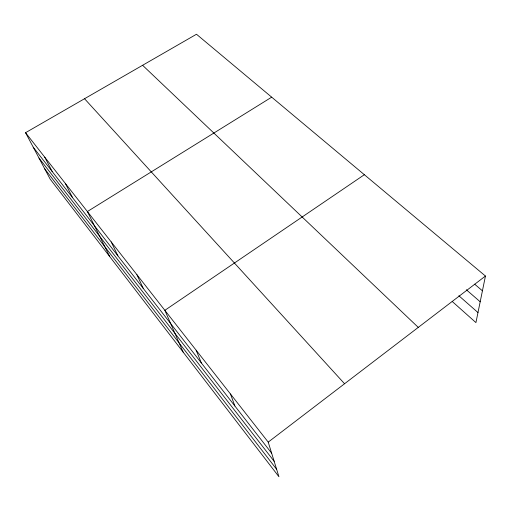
<?xml version="1.0" encoding="UTF-8"?>
<svg xmlns="http://www.w3.org/2000/svg" width="511" height="511" viewBox="0 0 511 511"><rect width="100%" height="100%" fill="white"/><g stroke="black" fill="none" stroke-linecap="round" stroke-linejoin="round"><path stroke-width="0.77" d="M25.55 132.7L268.218 442.117L278.942 476.757L50.097 178.997L25.55 132.7L196.486 34.243L485.45 276.042L475.926 322.601L452.203 301.458M268.218 442.117L485.45 276.042M364.356 174.711L164.849 310.318L183.149 352.111M271.68 97.167L87.381 211.541L109.731 256.586M474.636 284.167L482.429 290.823M466.332 289.756L480.187 301.771M458.865 295.754L477.983 312.56M142.595 65.287L418.279 327.398M84.532 98.725L344.567 383.748M33.228 147.187L271.641 453.18M38.983 158.04L274.164 461.331M44.719 168.847L276.649 469.341M44.725 157.152L52.237 171.581M65.287 183.366L72.581 197.693M111.2 241.907L117.894 255.851M136.935 274.733L143.233 288.37M196.173 350.265L201.34 362.951M230.48 394.007L234.868 405.983"/></g></svg>
